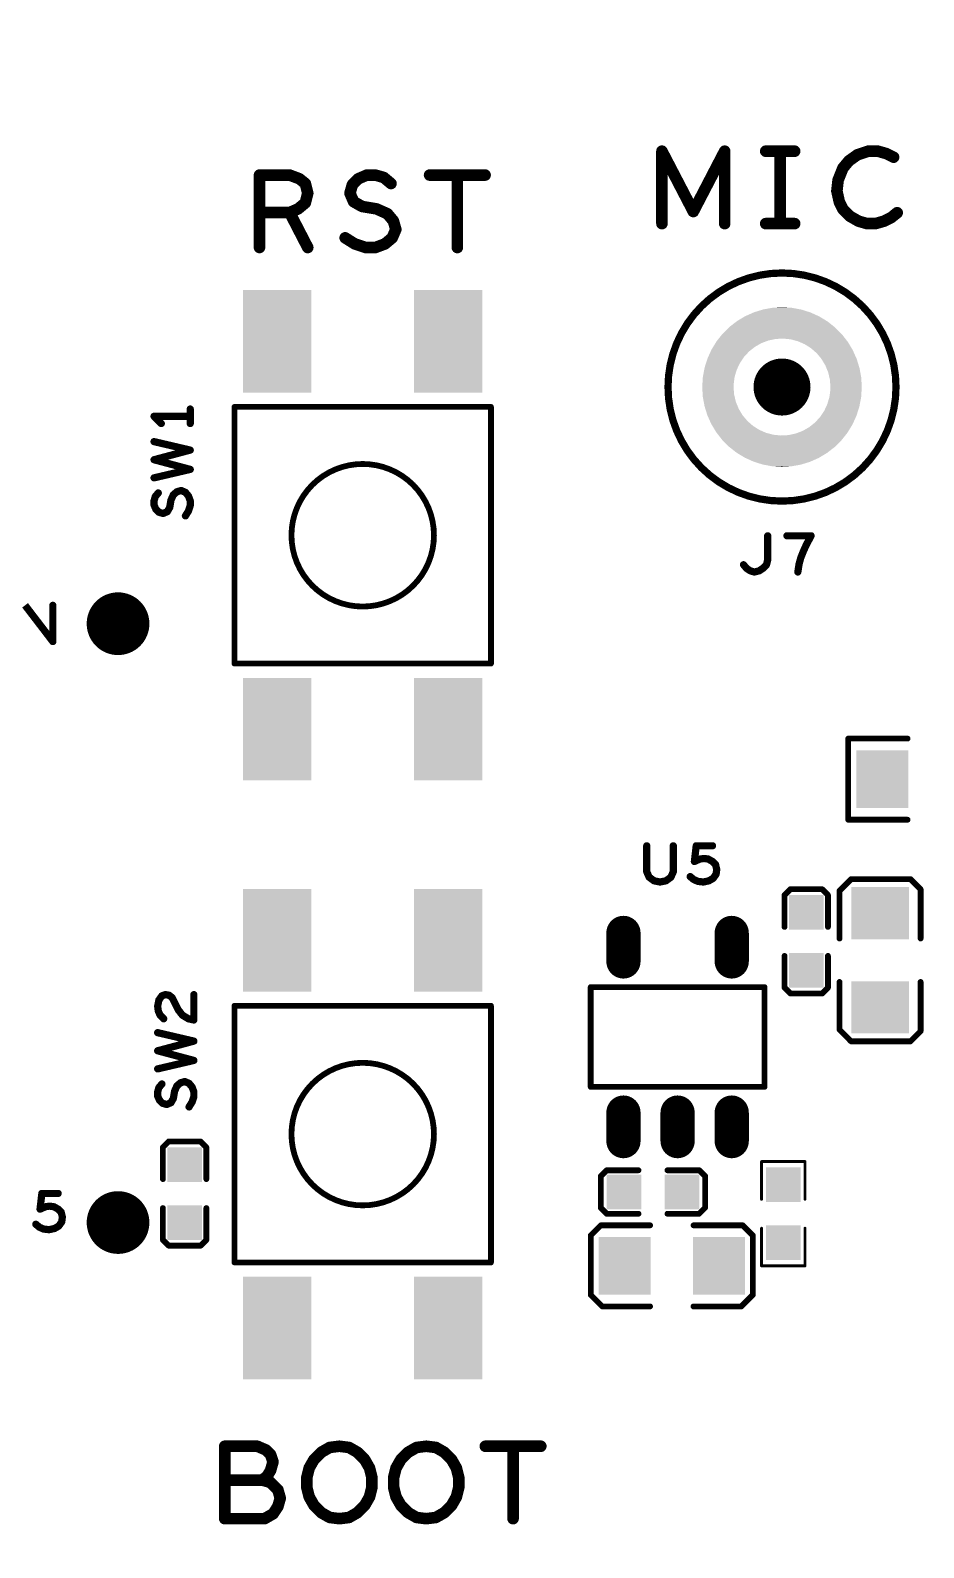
# Model space of a CAD drawing. Extents: x -13 to 102, y 0 to 99.
# Drawn here: x 41.43 to 57.1, y 46.14 to 72.74 of the extents above; entities that cross this region are included whole.
import ezdxf

# ---------------------------------------------------------------- set-up
doc = ezdxf.new("R2010")
doc.units = 0
doc.layers.get('0').update_dxf_attribs({"linetype": 'CONTINUOUS'})
doc.layers.get('DEFPOINTS').update_dxf_attribs({"linetype": 'CONTINUOUS'})
doc.layers.add('SILK_TOP_ART', color=251, linetype='CONTINUOUS')
doc.layers.add('SOLDER_TOP_ART', color=18, linetype='CONTINUOUS')
doc.layers.get('0').off()
doc.dimstyles.get("Standard").update_dxf_attribs({"dimtxt": 3, "dimasz": 3, "dimexe": 0.18, "dimexo": 0, "dimgap": 1.5, "dimtad": 0, "dimtih": 1, "dimtoh": 1, "dimzin": 0, "dimcen": 0.09, "dimazin": 3, "dimtfac": 1, "dimtofl": 0, "dimtmove": 0, "dimatfit": 3})

# ---------------------------------------------------------------- blocks, each defined once
blk = doc.blocks.new('ROUND_304')
at = {"const_width": 0.1016}
blk.add_lwpolyline([(-0.0508, 0, 1), (0.0508, 0, 1)], format="xyb", close=True, dxfattribs=at)
blk = doc.blocks.new('ROUND_214')
at = {"const_width": 0.0508}
blk.add_lwpolyline([(-0.0254, 0, 1), (0.0254, 0, 1)], format="xyb", close=True, dxfattribs=at)
blk = doc.blocks.new('ROUND_159')
at = {"const_width": 0.0635}
blk.add_lwpolyline([(-0.03175, 0, 1), (0.03175, 0, 1)], format="xyb", close=True, dxfattribs=at)
blk = doc.blocks.new('ROUND_320')
at = {"const_width": 0.0254}
blk.add_lwpolyline([(-0.0127, 0, 1), (0.0127, 0, 1)], format="xyb", close=True, dxfattribs=at)
blk = doc.blocks.new('SQUARE_333')
blk.add_solid([(0.304, 0.304), (0.304, -0.304), (-0.304, 0.304), (-0.304, -0.304)])
blk = doc.blocks.new('RECTANGLE_332')
blk.add_solid([(0.4564, 0.5072), (0.4564, -0.5072), (-0.4564, 0.5072), (-0.4564, -0.5072)])
blk = doc.blocks.new('RECTANGLE_331')
blk.add_solid([(0.5072, 0.4564), (0.5072, -0.4564), (-0.5072, 0.4564), (-0.5072, -0.4564)])
blk = doc.blocks.new('ROUND_338')
at = {"const_width": 0.55}
blk.add_lwpolyline([(-0.275, 0, 1), (0.275, 0, 1)], format="xyb", close=True, dxfattribs=at)
blk = doc.blocks.new('RECTANGLE_369')
blk.add_solid([(0.6, 0.9), (0.6, -0.9), (-0.6, 0.9), (-0.6, -0.9)])
blk = doc.blocks.new('OBLONG_349')
at = {"const_width": 0.6}
blk.add_lwpolyline([(0, 0.25), (0, -0.25)], dxfattribs=at)
at = {"const_width": 0.3}
for points in [[(-0.15, 0.25, 1), (0.15, 0.25, 1)], [(-0.15, -0.25, 1), (0.15, -0.25, 1)]]:
    blk.add_lwpolyline(points, format="xyb", close=True, dxfattribs=at)
blk = doc.blocks.new('ROUND_242')
at = {"const_width": 0.5}
blk.add_lwpolyline([(-0.25, 0, 1), (0.25, 0, 1)], format="xyb", close=True, dxfattribs=at)
blk = doc.blocks.new('*U174')
at = {"layer": 'SOLDER_TOP_ART', "color": 0, "linetype": 'CONTINUOUS'}
blk.add_text('88.00', height=3, dxfattribs=at).set_placement((39.771, 0.605))
blk = doc.blocks.new('*D168')
at = {"layer": 'DEFPOINTS', "color": 0, "linetype": 'CONTINUOUS'}
for p in [(1, 82.538), (89, 61.962), (89, 2.079)]:
    blk.add_point(p, dxfattribs=at)
at = {"layer": 'SOLDER_TOP_ART', "color": 0, "linetype": 'CONTINUOUS'}
for p, q in [((1, 82.538), (1, 1.899)), ((89, 61.962), (89, 1.899)), ((4, 2.079), (38.441, 2.079)), ((86, 2.079), (51.559, 2.079))]:
    blk.add_line(p, q, dxfattribs=at)
for points in [[(4, 2.579), (4, 1.579), (1, 2.079)], [(86, 2.579), (86, 1.579), (89, 2.079)]]:
    blk.add_solid(points, dxfattribs=at)
at = {"layer": 'SOLDER_TOP_ART', "linetype": 'CONTINUOUS'}
blk.add_blockref('*U174', (0, 0), dxfattribs=at)

msp = doc.modelspace()

# ---------------------------------------------------------------- linework, layer by layer
at = {"layer": 'SILK_TOP_ART'}
for points, const_width in [([(52.5102, 69.3547), (52.5102, 70.6247)], 0.2032), ([(52.5102, 70.6247), (53.0606, 69.5664)], 0.2032), ([(53.0606, 69.5664), (53.611, 70.6247)], 0.2032), ([(53.611, 70.6247), (53.611, 69.3547)], 0.2032), ([(54.3306, 70.6247), (54.8386, 70.6247)], 0.2032), ([(54.5846, 70.6247), (54.5846, 69.3547)], 0.2032), ([(55.7911, 70.4554), (55.6853, 70.3284)], 0.2032), ([(55.9392, 70.5612), (55.7911, 70.4554)], 0.2032), ([(56.1298, 70.6247), (55.9392, 70.5612)], 0.2032), ([(56.2991, 70.6247), (56.1298, 70.6247)], 0.2032), ([(56.4473, 70.5824), (56.2991, 70.6247)], 0.2032), ([(56.5743, 70.5189), (56.4473, 70.5824)], 0.2032), ([(45.4491, 68.9356), (45.4491, 70.2056)], 0.2032), ([(45.4491, 70.2056), (45.9782, 70.2056)], 0.2032), ([(45.9782, 70.2056), (46.1476, 70.1421)], 0.2032), ([(46.1476, 70.1421), (46.2534, 70.0574)], 0.2032), ([(47.0789, 70.0363), (47.1847, 70.1421)], 0.2032), ([(47.1847, 70.1421), (47.3329, 70.2056)], 0.2032), ([(47.3329, 70.2056), (47.4811, 70.2056)], 0.2032), ([(47.4811, 70.2056), (47.6292, 70.1633)], 0.2032), ([(47.6292, 70.1633), (47.7563, 70.0574)], 0.2032), ([(48.4336, 70.2056), (49.4072, 70.2056)], 0.2032), ([(48.9204, 70.2056), (48.9204, 68.9356)], 0.2032), ([(55.6853, 70.3284), (55.6006, 70.1167)], 0.2032), ([(46.2534, 70.0574), (46.2957, 69.8881)], 0.2032), ([(46.2957, 69.8881), (46.2534, 69.7188)], 0.2032), ([(47.0365, 69.8881), (47.0789, 70.0363)], 0.2032), ([(47.1001, 69.7399), (47.0365, 69.8881)], 0.2032), ([(55.6006, 70.1167), (55.5794, 69.9262)], 0.2032), ([(55.5794, 69.9262), (55.6218, 69.7357)], 0.2032), ([(46.1264, 69.6129), (45.9782, 69.5494)], 0.2032), ([(46.2534, 69.7188), (46.1264, 69.6129)], 0.2032), ([(47.2482, 69.6553), (47.1001, 69.7399)], 0.2032), ([(47.5022, 69.6129), (47.2482, 69.6553)], 0.2032), ([(47.6927, 69.5283), (47.5022, 69.6129)], 0.2032), ([(55.6218, 69.7357), (55.6853, 69.6087)], 0.2032), ([(55.6853, 69.6087), (55.8123, 69.4817)], 0.2032), ([(45.9782, 69.5494), (45.4491, 69.5494)], 0.2032), ([(45.9782, 69.5494), (46.2957, 68.9356)], 0.2032), ([(47.7986, 69.4012), (47.6927, 69.5283)], 0.2032), ([(47.8409, 69.2531), (47.7986, 69.4012)], 0.2032), ([(54.3306, 69.3547), (54.8386, 69.3547)], 0.2032), ([(55.8123, 69.4817), (55.9604, 69.397)], 0.2032), ([(55.9604, 69.397), (56.1086, 69.3547)], 0.2032), ([(56.1086, 69.3547), (56.2568, 69.3547)], 0.2032), ([(56.2568, 69.3547), (56.4049, 69.397)], 0.2032), ([(56.4049, 69.397), (56.5319, 69.4605)], 0.2032), ([(56.5319, 69.4605), (56.6378, 69.5452)], 0.2032), ([(46.9519, 69.1049), (47.1212, 68.9991)], 0.2032), ([(47.6504, 68.9991), (47.7774, 69.1049)], 0.2032), ([(47.7774, 69.1049), (47.8409, 69.2531)], 0.2032), ([(47.1212, 68.9991), (47.3117, 68.9356)], 0.2032), ([(47.3117, 68.9356), (47.4811, 68.9356)], 0.2032), ([(47.4811, 68.9356), (47.6504, 68.9991)], 0.2032), ([(44.2341, 65.9765), (43.5991, 65.9765)], 0.127), ([(43.5991, 65.9765), (43.7261, 65.8495)], 0.127), ([(44.2341, 65.8495), (44.2341, 66.1035)], 0.127), ([(45.01, 66.1404), (45.01, 61.6404)], 0.1016), ([(49.51, 66.1404), (45.01, 66.1404)], 0.1016), ([(49.51, 61.6404), (49.51, 66.1404)], 0.1016), ([(44.2341, 65.3838), (43.5991, 65.532)], 0.127), ([(43.5991, 65.2145), (44.2341, 65.3838)], 0.127), ([(44.2341, 65.0452), (43.5991, 65.2145)], 0.127), ([(43.5991, 64.897), (44.2341, 65.0452)], 0.127), ([(43.6203, 64.5689), (43.6732, 64.6324)], 0.127), ([(43.9378, 64.6007), (43.8954, 64.5054)], 0.127), ([(44.0013, 64.6536), (43.9378, 64.6007)], 0.127), ([(44.0753, 64.6748), (44.0013, 64.6536)], 0.127), ([(44.1495, 64.643), (44.0753, 64.6748)], 0.127), ([(44.2024, 64.5795), (44.1495, 64.643)], 0.127), ([(43.5991, 64.4948), (43.6203, 64.5689)], 0.127), ([(43.5991, 64.4207), (43.5991, 64.4948)], 0.127), ([(43.6309, 64.3467), (43.5991, 64.4207)], 0.127), ([(43.6838, 64.2938), (43.6309, 64.3467)], 0.127), ([(43.8743, 64.3784), (43.8319, 64.3043)], 0.127), ([(43.8954, 64.5054), (43.8743, 64.3784)], 0.127), ([(44.2341, 64.4948), (44.2024, 64.5795)], 0.127), ([(44.2024, 64.3149), (44.2341, 64.4102)], 0.127), ([(44.2341, 64.4102), (44.2341, 64.4948)], 0.127), ([(43.7579, 64.2726), (43.6838, 64.2938)], 0.127), ([(43.8319, 64.3043), (43.7579, 64.2726)], 0.127), ([(44.1495, 64.2302), (44.2024, 64.3149)], 0.127), ([(54.3653, 63.4577), (54.3653, 63.881)], 0.127), ([(55.1273, 63.881), (54.7039, 63.881)], 0.127), ([(55.0426, 63.7222), (55.1273, 63.881)], 0.127), ([(54.9474, 63.5), (54.9897, 63.6058)], 0.127), ([(54.9897, 63.6058), (55.0426, 63.7222)], 0.127), ([(53.9419, 63.373), (53.9949, 63.3095)], 0.127), ([(53.9949, 63.3095), (54.0583, 63.2672)], 0.127), ([(54.0583, 63.2672), (54.1324, 63.246)], 0.127), ([(54.1324, 63.246), (54.2171, 63.2672)], 0.127), ([(54.2171, 63.2672), (54.2806, 63.3095)], 0.127), ([(54.2806, 63.3095), (54.3441, 63.373)], 0.127), ([(54.3441, 63.373), (54.3653, 63.4577)], 0.127), ([(54.8944, 63.246), (54.9156, 63.3836)], 0.127), ([(54.9156, 63.3836), (54.9474, 63.5)], 0.127), ([(41.3364, 62.6618), (41.8232, 62.0268)], 0.127), ([(41.8232, 62.0268), (41.8232, 62.6618)], 0.127), ([(45.01, 61.6404), (49.51, 61.6404)], 0.1016), ([(55.7784, 58.9026), (55.7784, 60.325)], 0.1016), ([(55.7784, 60.325), (56.8198, 60.325)], 0.1016), ([(56.8198, 58.9026), (55.7784, 58.9026)], 0.1016), ([(52.2436, 58.4454), (52.2436, 57.9903)], 0.127), ([(52.7092, 57.9903), (52.7092, 58.4454)], 0.127), ([(53.0797, 58.1702), (53.1114, 58.4454)], 0.127), ([(53.1749, 58.2126), (53.0797, 58.1702)], 0.127), ([(53.1114, 58.4454), (53.3971, 58.4454)], 0.127), ([(53.249, 58.2231), (53.1749, 58.2126)], 0.127), ([(53.3231, 58.2126), (53.249, 58.2231)], 0.127), ([(53.3971, 58.1702), (53.3231, 58.2126)], 0.127), ([(52.2436, 57.9903), (52.2859, 57.895)], 0.127), ([(52.6669, 57.895), (52.7092, 57.9903)], 0.127), ([(53.4501, 58.1173), (53.3971, 58.1702)], 0.127), ([(53.4077, 57.8739), (53.4607, 57.948)], 0.127), ([(53.4712, 58.0326), (53.4501, 58.1173)], 0.127), ([(53.4607, 57.948), (53.4712, 58.0326)], 0.127), ([(52.2859, 57.895), (52.3706, 57.8316)], 0.127), ([(52.3706, 57.8316), (52.4764, 57.8104)], 0.127), ([(52.4764, 57.8104), (52.5822, 57.8316)], 0.127), ([(52.5822, 57.8316), (52.6669, 57.895)], 0.127), ([(53.0056, 57.9056), (53.0691, 57.8527)], 0.127), ([(53.0691, 57.8527), (53.1431, 57.821)], 0.127), ([(53.1431, 57.821), (53.2384, 57.8104)], 0.127), ([(53.2384, 57.8104), (53.3337, 57.8316)], 0.127), ([(53.3337, 57.8316), (53.4077, 57.8739)], 0.127), ([(54.7624, 57.6834), (54.6608, 57.5818)], 0.1016), ([(55.3212, 57.6834), (54.7624, 57.6834)], 0.1016), ([(55.4228, 57.5818), (55.3212, 57.6834)], 0.1016), ([(55.8292, 57.8612), (55.626, 57.658)], 0.1016), ([(56.8706, 57.8612), (55.8292, 57.8612)], 0.1016), ([(57.0484, 57.6834), (56.8706, 57.8612)], 0.1016), ([(57.0484, 56.8198), (57.0484, 57.6834)], 0.1016), ([(54.6608, 57.5818), (54.6608, 57.023)], 0.1016), ([(55.4228, 57.023), (55.4228, 57.5818)], 0.1016), ([(55.626, 57.658), (55.626, 56.8198)], 0.1016), ([(54.6608, 55.9595), (54.6608, 56.515)], 0.1016), ([(55.4228, 56.515), (55.4228, 55.9562)], 0.1016), ([(43.6838, 55.7403), (43.7367, 55.8144)], 0.127), ([(43.7367, 55.8144), (43.8002, 55.8356)], 0.127), ([(43.8002, 55.8356), (43.8637, 55.825)], 0.127), ([(43.8637, 55.825), (43.9166, 55.7826)], 0.127), ([(44.2976, 55.391), (44.2976, 55.8356)], 0.127), ([(51.2596, 55.9676), (51.2596, 54.2176)], 0.1016), ([(54.3096, 55.9676), (51.2596, 55.9676)], 0.1016), ([(54.3096, 54.2176), (54.3096, 55.9676)], 0.1016), ([(54.7657, 55.8546), (54.6608, 55.9595)], 0.1016), ([(55.3215, 55.8546), (54.7657, 55.8546)], 0.1016), ([(55.4228, 55.9562), (55.3215, 55.8546)], 0.1016), ([(55.626, 55.2196), (55.626, 56.0578)], 0.1016), ([(57.0484, 56.0578), (57.0484, 55.1942)], 0.1016), ([(43.6626, 55.6345), (43.6838, 55.7403)], 0.127), ([(43.6732, 55.5498), (43.6626, 55.6345)], 0.127), ([(43.7049, 55.4757), (43.6732, 55.5498)], 0.127), ([(43.9166, 55.7826), (44.0224, 55.571)], 0.127), ([(44.0224, 55.571), (44.0965, 55.4757)], 0.127), ([(45.01, 55.6404), (45.01, 51.1404)], 0.1016), ([(49.51, 55.6404), (45.01, 55.6404)], 0.1016), ([(49.51, 51.1404), (49.51, 55.6404)], 0.1016), ([(43.7684, 55.4122), (43.7049, 55.4757)], 0.127), ([(44.0965, 55.4757), (44.2024, 55.4122)], 0.127), ([(44.2024, 55.4122), (44.2976, 55.391)], 0.127), ([(44.2976, 55.0206), (43.6626, 55.1688)], 0.127), ([(43.6626, 54.8513), (44.2976, 55.0206)], 0.127), ([(55.8292, 55.0164), (55.626, 55.2196)], 0.1016), ([(57.0484, 55.1942), (56.8706, 55.0164)], 0.1016), ([(44.2976, 54.682), (43.6626, 54.8513)], 0.127), ([(56.8706, 55.0164), (55.8292, 55.0164)], 0.1016), ([(43.6626, 54.5338), (44.2976, 54.682)], 0.127), ([(43.6838, 54.2057), (43.7367, 54.2692)], 0.127), ([(44.0013, 54.2375), (43.9589, 54.1422)], 0.127), ([(44.0648, 54.2904), (44.0013, 54.2375)], 0.127), ([(44.1388, 54.3116), (44.0648, 54.2904)], 0.127), ([(44.213, 54.2798), (44.1388, 54.3116)], 0.127), ([(44.2659, 54.2163), (44.213, 54.2798)], 0.127), ([(44.2976, 54.1316), (44.2659, 54.2163)], 0.127), ([(43.6626, 54.1316), (43.6838, 54.2057)], 0.127), ([(43.6626, 54.0575), (43.6626, 54.1316)], 0.127), ([(43.6944, 53.9835), (43.6626, 54.0575)], 0.127), ([(43.7473, 53.9306), (43.6944, 53.9835)], 0.127), ([(43.9378, 54.0152), (43.8954, 53.9411)], 0.127), ([(43.9589, 54.1422), (43.9378, 54.0152)], 0.127), ([(44.213, 53.867), (44.2659, 53.9517)], 0.127), ([(44.2659, 53.9517), (44.2976, 54.047)], 0.127), ([(44.2976, 54.047), (44.2976, 54.1316)], 0.127), ([(51.2596, 54.2176), (54.3096, 54.2176)], 0.1016), ([(43.8214, 53.9094), (43.7473, 53.9306)], 0.127), ([(43.8954, 53.9411), (43.8214, 53.9094)], 0.127), ([(43.7548, 53.1604), (43.8561, 53.262)], 0.1016), ([(43.7548, 52.6016), (43.7548, 53.1604)], 0.1016), ([(43.8561, 53.262), (44.4119, 53.262)], 0.1016), ([(44.4119, 53.262), (44.5168, 53.1571)], 0.1016), ([(44.5168, 53.1571), (44.5168, 52.6016)], 0.1016), ([(51.54, 52.7558), (51.4384, 52.6542)], 0.1016), ([(51.4384, 52.6542), (51.4384, 52.0954)], 0.1016), ([(52.0988, 52.7558), (51.54, 52.7558)], 0.1016), ([(52.6068, 52.7558), (53.1656, 52.7558)], 0.1016), ([(53.1656, 52.7558), (53.2672, 52.6545)], 0.1016), ([(53.2672, 52.6545), (53.2672, 52.0987)], 0.1016), ([(54.2578, 52.9082), (54.2578, 52.2478)], 0.0508), ([(55.0198, 52.9082), (54.2578, 52.9082)], 0.0508), ([(55.0198, 52.2478), (55.0198, 52.9082)], 0.0508), ([(41.5989, 52.0742), (41.6306, 52.3494)], 0.127), ([(41.6306, 52.3494), (41.9163, 52.3494)], 0.127), ([(41.6941, 52.1166), (41.5989, 52.0742)], 0.127), ([(41.7682, 52.1271), (41.6941, 52.1166)], 0.127), ([(41.8423, 52.1166), (41.7682, 52.1271)], 0.127), ([(41.9163, 52.0742), (41.8423, 52.1166)], 0.127), ([(51.4384, 52.0954), (51.54, 51.9938)], 0.1016), ([(53.2672, 52.0987), (53.1623, 51.9938)], 0.1016), ([(41.9693, 52.0213), (41.9163, 52.0742)], 0.127), ([(41.9269, 51.7779), (41.9799, 51.852)], 0.127), ([(41.9904, 51.9366), (41.9693, 52.0213)], 0.127), ([(41.9799, 51.852), (41.9904, 51.9366)], 0.127), ([(43.7548, 52.0936), (43.7548, 51.5348)], 0.1016), ([(44.5168, 51.5348), (44.5168, 52.0936)], 0.1016), ([(51.54, 51.9938), (52.0988, 51.9938)], 0.1016), ([(53.1623, 51.9938), (52.6068, 51.9938)], 0.1016), ([(41.5248, 51.8096), (41.5883, 51.7567)], 0.127), ([(41.5883, 51.7567), (41.6623, 51.725)], 0.127), ([(41.6623, 51.725), (41.7576, 51.7144)], 0.127), ([(41.7576, 51.7144), (41.8529, 51.7356)], 0.127), ([(41.8529, 51.7356), (41.9269, 51.7779)], 0.127), ([(51.4384, 51.7906), (51.2606, 51.6128)], 0.1016), ([(51.2606, 51.6128), (51.2606, 50.5714)], 0.1016), ([(52.302, 51.7906), (51.4384, 51.7906)], 0.1016), ([(53.064, 51.7906), (53.9276, 51.7906)], 0.1016), ([(53.9276, 51.7906), (54.1054, 51.6128)], 0.1016), ([(54.1054, 51.6128), (54.1054, 50.5714)], 0.1016), ([(54.2578, 51.0794), (54.2578, 51.7398)], 0.0508), ([(55.0198, 51.7398), (55.0198, 51.0794)], 0.0508), ([(43.7548, 51.5348), (43.8564, 51.4332)], 0.1016), ([(43.8564, 51.4332), (44.4152, 51.4332)], 0.1016), ([(44.4152, 51.4332), (44.5168, 51.5348)], 0.1016), ([(45.01, 51.1404), (49.51, 51.1404)], 0.1016), ([(55.0198, 51.0794), (54.2578, 51.0794)], 0.0508), ([(51.2606, 50.5714), (51.4638, 50.3682)], 0.1016), ([(54.1054, 50.5714), (53.9022, 50.3682)], 0.1016), ([(51.4638, 50.3682), (52.302, 50.3682)], 0.1016), ([(53.9022, 50.3682), (53.064, 50.3682)], 0.1016), ([(45.411, 47.9171), (44.8395, 47.9171)], 0.2032), ([(44.8395, 47.9171), (44.8395, 46.6471)], 0.2032), ([(45.5591, 47.8536), (45.411, 47.9171)], 0.2032), ([(45.6438, 47.7689), (45.5591, 47.8536)], 0.2032), ([(46.4058, 47.6843), (46.5328, 47.8113)], 0.2032), ([(46.5328, 47.8113), (46.6809, 47.8959)], 0.2032), ([(46.6809, 47.8959), (46.8503, 47.9171)], 0.2032), ([(46.8503, 47.9171), (47.0196, 47.8959)], 0.2032), ([(47.0196, 47.8959), (47.1678, 47.8113)], 0.2032), ([(47.1678, 47.8113), (47.2948, 47.6843)], 0.2032), ([(47.9298, 47.6843), (48.0568, 47.8113)], 0.2032), ([(48.0568, 47.8113), (48.2049, 47.8959)], 0.2032), ([(48.2049, 47.8959), (48.3743, 47.9171)], 0.2032), ([(48.3743, 47.9171), (48.5436, 47.8959)], 0.2032), ([(48.5436, 47.8959), (48.6918, 47.8113)], 0.2032), ([(48.6918, 47.8113), (48.8188, 47.6843)], 0.2032), ([(49.4115, 47.9171), (50.3851, 47.9171)], 0.2032), ([(49.8983, 47.9171), (49.8983, 46.6471)], 0.2032), ([(45.6862, 47.642), (45.6438, 47.7689)], 0.2032), ([(45.6438, 47.4937), (45.6862, 47.642)], 0.2032), ([(46.2788, 47.3668), (46.3211, 47.5361)], 0.2032), ([(46.3211, 47.5361), (46.4058, 47.6843)], 0.2032), ([(47.2948, 47.6843), (47.3795, 47.5361)], 0.2032), ([(47.3795, 47.5361), (47.4218, 47.3668)], 0.2032), ([(47.8028, 47.3668), (47.8451, 47.5361)], 0.2032), ([(47.8451, 47.5361), (47.9298, 47.6843)], 0.2032), ([(48.8188, 47.6843), (48.9035, 47.5361)], 0.2032), ([(48.9035, 47.5361), (48.9458, 47.3668)], 0.2032), ([(45.4956, 47.3244), (44.8395, 47.3244)], 0.2032), ([(45.4956, 47.3244), (45.5803, 47.3879)], 0.2032), ([(45.6438, 47.2821), (45.4956, 47.3244)], 0.2032), ([(45.5803, 47.3879), (45.6438, 47.4937)], 0.2032), ([(45.7708, 47.1551), (45.6438, 47.2821)], 0.2032), ([(46.2788, 47.1974), (46.2788, 47.3668)], 0.2032), ([(47.4218, 47.3668), (47.4218, 47.1974)], 0.2032), ([(47.8028, 47.1974), (47.8028, 47.3668)], 0.2032), ([(48.9458, 47.3668), (48.9458, 47.1974)], 0.2032), ([(45.8131, 47.0069), (45.7708, 47.1551)], 0.2032), ([(45.7708, 46.8588), (45.8131, 47.0069)], 0.2032), ([(46.3211, 47.0281), (46.2788, 47.1974)], 0.2032), ([(46.4058, 46.8799), (46.3211, 47.0281)], 0.2032), ([(47.3795, 47.0281), (47.2948, 46.8799)], 0.2032), ([(47.4218, 47.1974), (47.3795, 47.0281)], 0.2032), ([(47.8451, 47.0281), (47.8028, 47.1974)], 0.2032), ([(47.9298, 46.8799), (47.8451, 47.0281)], 0.2032), ([(48.9035, 47.0281), (48.8188, 46.8799)], 0.2032), ([(48.9458, 47.1974), (48.9035, 47.0281)], 0.2032), ([(45.538, 46.6471), (45.6862, 46.7317)], 0.2032), ([(45.6862, 46.7317), (45.7708, 46.8588)], 0.2032), ([(46.5328, 46.7529), (46.4058, 46.8799)], 0.2032), ([(46.6809, 46.6683), (46.5328, 46.7529)], 0.2032), ([(47.1678, 46.7529), (47.0196, 46.6683)], 0.2032), ([(47.2948, 46.8799), (47.1678, 46.7529)], 0.2032), ([(48.0568, 46.7529), (47.9298, 46.8799)], 0.2032), ([(48.2049, 46.6683), (48.0568, 46.7529)], 0.2032), ([(48.6918, 46.7529), (48.5436, 46.6683)], 0.2032), ([(48.8188, 46.8799), (48.6918, 46.7529)], 0.2032), ([(44.8395, 46.6471), (45.538, 46.6471)], 0.2032), ([(46.8503, 46.6471), (46.6809, 46.6683)], 0.2032), ([(47.0196, 46.6683), (46.8503, 46.6471)], 0.2032), ([(48.3743, 46.6471), (48.2049, 46.6683)], 0.2032), ([(48.5436, 46.6683), (48.3743, 46.6471)], 0.2032)]:
    msp.add_lwpolyline(points, dxfattribs=dict(at, const_width=const_width))
for points, const_width in [([(52.6166, 66.4892, 1), (56.6166, 66.4892, 1)], 0.127), ([(46.01, 63.8904, 1), (48.51, 63.8904, 1)], 0.1016), ([(46.01, 53.3904, 1), (48.51, 53.3904, 1)], 0.1016)]:
    msp.add_lwpolyline(points, format="xyb", close=True, dxfattribs=dict(at, const_width=const_width))
at = {"layer": 'SOLDER_TOP_ART'}
for points in [[(54.127214, 67.800876), (54.278858, 67.847264), (55.103708, 67.800876), (54.956674, 67.847264)], [(54.278858, 67.847264), (54.28843, 67.850192), (54.956674, 67.847264), (54.94104, 67.850192)], [(54.28843, 67.850192), (54.446132, 67.878296), (54.94104, 67.850192), (54.790964, 67.878296)], [(54.446132, 67.878296), (54.454404, 67.87977), (54.790964, 67.878296), (54.768194, 67.87977)], [(54.454404, 67.87977), (54.622732, 67.889186), (54.768194, 67.87977), (54.622732, 67.889186)], [(53.694952, 67.543032), (53.819324, 67.639226), (55.537138, 67.543032), (55.41499, 67.639226)], [(53.819324, 67.639226), (53.828308, 67.646174), (55.41499, 67.639226), (55.403572, 67.646174)], [(53.828308, 67.646174), (53.963566, 67.726856), (55.403572, 67.646174), (55.270964, 67.726856)], [(53.963566, 67.726856), (53.973096, 67.73254), (55.270964, 67.726856), (55.258444, 67.73254)], [(53.973096, 67.73254), (54.117434, 67.79654), (55.258444, 67.73254), (55.11745, 67.79654)], [(54.117434, 67.79654), (54.127214, 67.800876), (55.11745, 67.79654), (55.103708, 67.800876)], [(53.479836, 67.3049), (53.501358, 67.331982), (54.377574, 67.3049), (54.506076, 67.331982)], [(53.501358, 67.331982), (53.506892, 67.338948), (54.506076, 67.331982), (54.637216, 67.338948)], [(53.506892, 67.338948), (53.567684, 67.415448), (55.726092, 67.338948), (55.666386, 67.415448)], [(53.567684, 67.415448), (53.574962, 67.424606), (55.666386, 67.415448), (55.65727, 67.424606)], [(53.574962, 67.424606), (53.686732, 67.53492), (55.65727, 67.424606), (55.547438, 67.53492)], [(53.686732, 67.53492), (53.694952, 67.543032), (55.547438, 67.53492), (55.537138, 67.543032)], [(54.767864, 67.325632), (54.637216, 67.338948), (55.736486, 67.325632), (55.726092, 67.338948)], [(54.894902, 67.292348), (54.767864, 67.325632), (55.762462, 67.292348), (55.736486, 67.325632)], [(53.320348, 67.015124), (53.3647, 67.111708), (53.94884, 67.015124), (54.037822, 67.111708)], [(53.3647, 67.111708), (53.381814, 67.148976), (54.037822, 67.111708), (54.0847, 67.148976)], [(53.381814, 67.148976), (53.40913, 67.193432), (54.0847, 67.148976), (54.14062, 67.193432)], [(53.40913, 67.193432), (53.449018, 67.258346), (54.14062, 67.193432), (54.254778, 67.258346)], [(53.449018, 67.258346), (53.470076, 67.292616), (54.254778, 67.258346), (54.345172, 67.292616)], [(53.470076, 67.292616), (53.479836, 67.3049), (54.345172, 67.292616), (54.377574, 67.3049)], [(54.9174, 67.282546), (54.894902, 67.292348), (55.770112, 67.282546), (55.762462, 67.292348)], [(55.015296, 67.239892), (54.9174, 67.282546), (55.79581, 67.239892), (55.770112, 67.282546)], [(55.126172, 67.169518), (55.015296, 67.239892), (55.838208, 67.169518), (55.79581, 67.239892)], [(55.161938, 67.138138), (55.126172, 67.169518), (55.857112, 67.138138), (55.838208, 67.169518)], [(55.224886, 67.082906), (55.161938, 67.138138), (55.881892, 67.082906), (55.857112, 67.138138)], [(55.307242, 66.98432), (55.224886, 67.082906), (55.926122, 66.98432), (55.881892, 67.082906)], [(53.228274, 66.669644), (53.250764, 66.7869), (53.786656, 66.669644), (53.820438, 66.7869)], [(53.250764, 66.7869), (53.260032, 66.835214), (53.820438, 66.7869), (53.842896, 66.835214)], [(53.260032, 66.835214), (53.2827, 66.905986), (53.842896, 66.835214), (53.875796, 66.905986)], [(53.2827, 66.905986), (53.31146, 66.995768), (53.875796, 66.905986), (53.935884, 66.995768)], [(53.31146, 66.995768), (53.320348, 67.015124), (53.935884, 66.995768), (53.94884, 67.015124)], [(55.309078, 66.98212), (55.307242, 66.98432), (55.926806, 66.98212), (55.926122, 66.98432)], [(55.376742, 66.86957), (55.309078, 66.98212), (55.961774, 66.86957), (55.926806, 66.98212)], [(55.395572, 66.823324), (55.376742, 66.86957), (55.976142, 66.823324), (55.961774, 66.86957)], [(55.426262, 66.747938), (55.395572, 66.823324), (55.989918, 66.747938), (55.976142, 66.823324)], [(53.2166, 66.4892), (53.219266, 66.530422), (53.7666, 66.4892), (53.7676, 66.530422)], [(53.219266, 66.530422), (53.227694, 66.660708), (53.7676, 66.530422), (53.784082, 66.660708)], [(53.227694, 66.660708), (53.228274, 66.669644), (53.784082, 66.660708), (53.786656, 66.669644)], [(55.447632, 66.65748), (55.426262, 66.747938), (56.006448, 66.65748), (55.989918, 66.747938)], [(55.456454, 66.620132), (55.447632, 66.65748), (56.008702, 66.620132), (56.006448, 66.65748)], [(55.4666, 66.4892), (55.456454, 66.620132), (56.0166, 66.4892), (56.008702, 66.620132)], [(53.2166, 66.489198), (53.2166, 66.4892), (53.766602, 66.489198), (53.7666, 66.4892)], [(53.224498, 66.358266), (53.2166, 66.489198), (53.776744, 66.358266), (53.766602, 66.489198)], [(53.22675, 66.320914), (53.224498, 66.358266), (53.785568, 66.320914), (53.776744, 66.358266)], [(53.24328, 66.23046), (53.22675, 66.320914), (53.806936, 66.23046), (53.785568, 66.320914)], [(55.41276, 66.191498), (55.446538, 66.308744), (55.98243, 66.191498), (56.00492, 66.308744)], [(55.446538, 66.308744), (55.449116, 66.31769), (56.00492, 66.308744), (56.005498, 66.31769)], [(55.449116, 66.31769), (55.465598, 66.447976), (56.005498, 66.31769), (56.01393, 66.447976)], [(55.465598, 66.447976), (55.466598, 66.489198), (56.01393, 66.447976), (56.0166, 66.489198)], [(55.466598, 66.489198), (55.4666, 66.4892), (56.0166, 66.489198), (56.0166, 66.4892)], [(53.257056, 66.155072), (53.24328, 66.23046), (53.83763, 66.155072), (53.806936, 66.23046)], [(53.271424, 66.108828), (53.257056, 66.155072), (53.856456, 66.108828), (53.83763, 66.155072)], [(53.306392, 65.996278), (53.271424, 66.108828), (53.92412, 65.996278), (53.856456, 66.108828)], [(53.307076, 65.994074), (53.306392, 65.996278), (53.925962, 65.994074), (53.92412, 65.996278)], [(53.351306, 65.895492), (53.307076, 65.994074), (54.008312, 65.895492), (53.925962, 65.994074)], [(55.284358, 65.963274), (55.297304, 65.98262), (55.91285, 65.963274), (55.921734, 65.98262)], [(55.297304, 65.98262), (55.357402, 66.072412), (55.921734, 65.98262), (55.950494, 66.072412)], [(55.357402, 66.072412), (55.390296, 66.143174), (55.950494, 66.072412), (55.973162, 66.143174)], [(55.390296, 66.143174), (55.41276, 66.191498), (55.973162, 66.143174), (55.98243, 66.191498)], [(53.376086, 65.840256), (53.351306, 65.895492), (54.071266, 65.840256), (54.008312, 65.895492)], [(53.39499, 65.80888), (53.376086, 65.840256), (54.107026, 65.80888), (54.071266, 65.840256)], [(53.437386, 65.738506), (53.39499, 65.80888), (54.217902, 65.738506), (54.107026, 65.80888)], [(53.463084, 65.69585), (53.437386, 65.738506), (54.315804, 65.69585), (54.217902, 65.738506)], [(54.888004, 65.685774), (54.97842, 65.720052), (55.763118, 65.685774), (55.78418, 65.720052)], [(54.97842, 65.720052), (55.092578, 65.784966), (55.78418, 65.720052), (55.824068, 65.784966)], [(55.092578, 65.784966), (55.148486, 65.829414), (55.824068, 65.784966), (55.85138, 65.829414)], [(55.148486, 65.829414), (55.195376, 65.86669), (55.85138, 65.829414), (55.868496, 65.86669)], [(55.195376, 65.86669), (55.284358, 65.963274), (55.868496, 65.86669), (55.91285, 65.963274)], [(53.470734, 65.68605), (53.463084, 65.69585), (54.338296, 65.68605), (54.315804, 65.69585)], [(53.49671, 65.652766), (53.470734, 65.68605), (54.465334, 65.652766), (54.338296, 65.68605)], [(53.507104, 65.63945), (53.49671, 65.652766), (54.595982, 65.63945), (54.465334, 65.652766)], [(53.56681, 65.562948), (53.507104, 65.63945), (55.665514, 65.562948), (55.726306, 65.63945)], [(53.575934, 65.553784), (53.56681, 65.562948), (55.658232, 65.553784), (55.665514, 65.562948)], [(53.685758, 65.443476), (53.575934, 65.553784), (55.546464, 65.443476), (55.658232, 65.553784)], [(54.595982, 65.63945), (54.727122, 65.646416), (55.726306, 65.63945), (55.731842, 65.646416)], [(54.727122, 65.646416), (54.855624, 65.673498), (55.731842, 65.646416), (55.753362, 65.673498)], [(54.855624, 65.673498), (54.888004, 65.685774), (55.753362, 65.673498), (55.763118, 65.685774)], [(53.696064, 65.43536), (53.685758, 65.443476), (55.538242, 65.43536), (55.546464, 65.443476)], [(53.818206, 65.33917), (53.696064, 65.43536), (55.413874, 65.33917), (55.538242, 65.43536)], [(53.829632, 65.332218), (53.818206, 65.33917), (55.404886, 65.332218), (55.413874, 65.33917)], [(53.96223, 65.25154), (53.829632, 65.332218), (55.269632, 65.25154), (55.404886, 65.332218)], [(53.974762, 65.245852), (53.96223, 65.25154), (55.260098, 65.245852), (55.269632, 65.25154)], [(54.115744, 65.181856), (53.974762, 65.245852), (55.115762, 65.181856), (55.260098, 65.245852)], [(54.129494, 65.177518), (54.115744, 65.181856), (55.10598, 65.177518), (55.115762, 65.181856)], [(54.27652, 65.131132), (54.129494, 65.177518), (54.954336, 65.131132), (55.10598, 65.177518)], [(54.292156, 65.128204), (54.27652, 65.131132), (54.944764, 65.128204), (54.954336, 65.131132)], [(54.44223, 65.1001), (54.292156, 65.128204), (54.78707, 65.1001), (54.944764, 65.128204)], [(54.465038, 65.098624), (54.44223, 65.1001), (54.77879, 65.098624), (54.78707, 65.1001)], [(54.610466, 65.089212), (54.465038, 65.098624), (54.610466, 65.089212), (54.77879, 65.098624)]]:
    msp.add_solid(points, dxfattribs=at)

# ---------------------------------------------------------------- block references
at = {"layer": 'SILK_TOP_ART'}
for name, p in [('ROUND_304', (52.5102, 70.6247)), ('ROUND_304', (53.611, 70.6247)), ('ROUND_304', (54.3306, 70.6247)), ('ROUND_304', (54.5846, 70.6247)), ('ROUND_304', (54.8386, 70.6247)), ('ROUND_304', (55.7911, 70.4554)), ('ROUND_304', (55.9392, 70.5612)), ('ROUND_304', (56.1298, 70.6247)), ('ROUND_304', (56.2991, 70.6247)), ('ROUND_304', (56.4473, 70.5824)), ('ROUND_304', (56.5743, 70.5189)), ('ROUND_304', (45.4491, 70.2056)), ('ROUND_304', (45.9782, 70.2056)), ('ROUND_304', (46.1476, 70.1421)), ('ROUND_304', (47.1847, 70.1421)), ('ROUND_304', (47.3329, 70.2056)), ('ROUND_304', (47.4811, 70.2056)), ('ROUND_304', (47.6292, 70.1633)), ('ROUND_304', (48.4336, 70.2056)), ('ROUND_304', (48.9204, 70.2056)), ('ROUND_304', (49.4072, 70.2056)), ('ROUND_304', (55.6853, 70.3284)), ('ROUND_304', (46.2534, 70.0574)), ('ROUND_304', (46.2957, 69.8881)), ('ROUND_304', (47.0365, 69.8881)), ('ROUND_304', (47.0789, 70.0363)), ('ROUND_304', (47.7563, 70.0574)), ('ROUND_304', (55.5794, 69.9262)), ('ROUND_304', (55.6006, 70.1167)), ('ROUND_304', (46.1264, 69.6129)), ('ROUND_304', (46.2534, 69.7188)), ('ROUND_304', (47.1001, 69.7399)), ('ROUND_304', (47.2482, 69.6553)), ('ROUND_304', (47.5022, 69.6129)), ('ROUND_304', (55.6218, 69.7357)), ('ROUND_304', (55.6853, 69.6087)), ('ROUND_304', (45.4491, 69.5494)), ('ROUND_304', (45.9782, 69.5494)), ('ROUND_304', (45.9782, 69.5494)), ('ROUND_304', (47.6927, 69.5283)), ('ROUND_304', (47.7986, 69.4012)), ('ROUND_304', (52.5102, 69.3547)), ('ROUND_304', (53.0606, 69.5664)), ('ROUND_304', (53.611, 69.3547)), ('ROUND_304', (54.3306, 69.3547)), ('ROUND_304', (54.5846, 69.3547)), ('ROUND_304', (54.8386, 69.3547)), ('ROUND_304', (55.8123, 69.4817)), ('ROUND_304', (55.9604, 69.397)), ('ROUND_304', (56.1086, 69.3547)), ('ROUND_304', (56.2568, 69.3547)), ('ROUND_304', (56.4049, 69.397)), ('ROUND_304', (56.5319, 69.4605)), ('ROUND_304', (56.6378, 69.5452)), ('ROUND_304', (46.9519, 69.1049)), ('ROUND_304', (47.7774, 69.1049)), ('ROUND_304', (47.8409, 69.2531)), ('ROUND_304', (45.4491, 68.9356)), ('ROUND_304', (46.2957, 68.9356)), ('ROUND_304', (47.1212, 68.9991)), ('ROUND_304', (47.3117, 68.9356)), ('ROUND_304', (47.4811, 68.9356)), ('ROUND_304', (47.6504, 68.9991)), ('ROUND_304', (48.9204, 68.9356)), ('ROUND_159', (43.5991, 65.9765)), ('ROUND_159', (44.2341, 66.1035)), ('ROUND_159', (44.2341, 65.9765)), ('ROUND_214', (45.01, 66.1404)), ('ROUND_214', (45.01, 66.1404)), ('ROUND_214', (49.51, 66.1404)), ('ROUND_214', (49.51, 66.1404)), ('ROUND_159', (43.7261, 65.8495)), ('ROUND_159', (44.2341, 65.8495)), ('ROUND_159', (43.5991, 65.532)), ('ROUND_159', (44.2341, 65.3838)), ('ROUND_159', (43.5991, 65.2145)), ('ROUND_159', (43.5991, 64.897)), ('ROUND_159', (44.2341, 65.0452)), ('ROUND_159', (43.6732, 64.6324)), ('ROUND_159', (43.9378, 64.6007)), ('ROUND_159', (44.0013, 64.6536)), ('ROUND_159', (44.0753, 64.6748)), ('ROUND_159', (44.1495, 64.643)), ('ROUND_159', (43.5991, 64.4948)), ('ROUND_159', (43.5991, 64.4207)), ('ROUND_159', (43.6203, 64.5689)), ('ROUND_159', (43.6309, 64.3467)), ('ROUND_159', (43.8743, 64.3784)), ('ROUND_159', (43.8954, 64.5054)), ('ROUND_159', (44.2024, 64.5795)), ('ROUND_159', (44.2341, 64.4948)), ('ROUND_159', (44.2341, 64.4102)), ('ROUND_159', (43.6838, 64.2938)), ('ROUND_159', (43.7579, 64.2726)), ('ROUND_159', (43.8319, 64.3043)), ('ROUND_159', (44.1495, 64.2302)), ('ROUND_159', (44.2024, 64.3149)), ('ROUND_159', (54.3653, 63.881)), ('ROUND_159', (54.7039, 63.881)), ('ROUND_159', (55.1273, 63.881)), ('ROUND_159', (54.9897, 63.6058)), ('ROUND_159', (55.0426, 63.7222)), ('ROUND_159', (53.9419, 63.373)), ('ROUND_159', (53.9949, 63.3095)), ('ROUND_159', (54.0583, 63.2672)), ('ROUND_159', (54.2171, 63.2672)), ('ROUND_159', (54.2806, 63.3095)), ('ROUND_159', (54.3441, 63.373)), ('ROUND_159', (54.3653, 63.4577)), ('ROUND_159', (54.9156, 63.3836)), ('ROUND_159', (54.9474, 63.5)), ('ROUND_159', (54.1324, 63.246)), ('ROUND_159', (54.8944, 63.246)), ('ROUND_159', (41.8232, 62.6618)), ('ROUND_159', (41.8232, 62.0268)), ('ROUND_214', (45.01, 61.6404)), ('ROUND_214', (45.01, 61.6404)), ('ROUND_214', (49.51, 61.6404)), ('ROUND_214', (49.51, 61.6404)), ('ROUND_214', (55.7784, 60.325)), ('ROUND_214', (55.7784, 60.325)), ('ROUND_214', (56.8198, 60.325)), ('ROUND_214', (55.7784, 58.9026)), ('ROUND_214', (55.7784, 58.9026)), ('ROUND_214', (56.8198, 58.9026)), ('ROUND_159', (52.2436, 58.4454)), ('ROUND_159', (52.7092, 58.4454)), ('ROUND_159', (53.1114, 58.4454)), ('ROUND_159', (53.1749, 58.2126)), ('ROUND_159', (53.249, 58.2231)), ('ROUND_159', (53.3231, 58.2126)), ('ROUND_159', (53.3971, 58.4454)), ('ROUND_159', (52.2436, 57.9903)), ('ROUND_159', (52.7092, 57.9903)), ('ROUND_159', (53.0797, 58.1702)), ('ROUND_159', (53.3971, 58.1702)), ('ROUND_159', (53.4501, 58.1173)), ('ROUND_159', (53.4607, 57.948)), ('ROUND_159', (53.4712, 58.0326)), ('ROUND_159', (52.2859, 57.895)), ('ROUND_159', (52.3706, 57.8316)), ('ROUND_159', (52.4764, 57.8104)), ('ROUND_159', (52.5822, 57.8316)), ('ROUND_159', (52.6669, 57.895)), ('ROUND_159', (53.0056, 57.9056)), ('ROUND_159', (53.0691, 57.8527)), ('ROUND_159', (53.1431, 57.821)), ('ROUND_159', (53.2384, 57.8104)), ('ROUND_159', (53.3337, 57.8316)), ('ROUND_159', (53.4077, 57.8739)), ('ROUND_214', (54.7624, 57.6834)), ('ROUND_214', (54.7624, 57.6834)), ('ROUND_214', (55.3212, 57.6834)), ('ROUND_214', (55.3212, 57.6834)), ('ROUND_214', (55.8292, 57.8612)), ('ROUND_214', (55.8292, 57.8612)), ('ROUND_214', (56.8706, 57.8612)), ('ROUND_214', (56.8706, 57.8612)), ('ROUND_214', (57.0484, 57.6834)), ('ROUND_214', (57.0484, 57.6834)), ('ROUND_214', (54.6608, 57.5818)), ('ROUND_214', (54.6608, 57.5818)), ('ROUND_214', (55.4228, 57.5818)), ('ROUND_214', (55.4228, 57.5818)), ('ROUND_214', (55.626, 57.658)), ('ROUND_214', (55.626, 57.658)), ('ROUND_214', (54.6608, 57.023)), ('ROUND_214', (55.4228, 57.023)), ('ROUND_214', (55.626, 56.8198)), ('ROUND_214', (57.0484, 56.8198)), ('ROUND_214', (54.6608, 56.515)), ('ROUND_214', (55.4228, 56.515)), ('ROUND_159', (43.7367, 55.8144)), ('ROUND_159', (43.8002, 55.8356)), ('ROUND_159', (43.8637, 55.825)), ('ROUND_159', (44.2976, 55.8356)), ('ROUND_214', (51.2596, 55.9676)), ('ROUND_214', (51.2596, 55.9676)), ('ROUND_214', (54.3096, 55.9676)), ('ROUND_214', (54.3096, 55.9676)), ('ROUND_214', (54.6608, 55.9595)), ('ROUND_214', (54.6608, 55.9595)), ('ROUND_214', (54.7657, 55.8546)), ('ROUND_214', (54.7657, 55.8546)), ('ROUND_214', (55.3215, 55.8546)), ('ROUND_214', (55.3215, 55.8546)), ('ROUND_214', (55.4228, 55.9562)), ('ROUND_214', (55.4228, 55.9562)), ('ROUND_214', (55.626, 56.0578)), ('ROUND_214', (57.0484, 56.0578)), ('ROUND_159', (43.6626, 55.6345)), ('ROUND_159', (43.6732, 55.5498)), ('ROUND_159', (43.6838, 55.7403)), ('ROUND_159', (43.9166, 55.7826)), ('ROUND_159', (44.0224, 55.571)), ('ROUND_214', (45.01, 55.6404)), ('ROUND_214', (45.01, 55.6404)), ('ROUND_214', (49.51, 55.6404)), ('ROUND_214', (49.51, 55.6404)), ('ROUND_159', (43.7049, 55.4757)), ('ROUND_159', (43.7684, 55.4122)), ('ROUND_159', (44.0965, 55.4757)), ('ROUND_159', (44.2024, 55.4122)), ('ROUND_159', (44.2976, 55.391)), ('ROUND_159', (43.6626, 55.1688)), ('ROUND_159', (44.2976, 55.0206)), ('ROUND_214', (55.626, 55.2196)), ('ROUND_214', (55.626, 55.2196)), ('ROUND_214', (57.0484, 55.1942)), ('ROUND_214', (57.0484, 55.1942)), ('ROUND_159', (43.6626, 54.8513)), ('ROUND_214', (55.8292, 55.0164)), ('ROUND_214', (55.8292, 55.0164)), ('ROUND_214', (56.8706, 55.0164)), ('ROUND_214', (56.8706, 55.0164)), ('ROUND_159', (43.6626, 54.5338)), ('ROUND_159', (44.2976, 54.682)), ('ROUND_159', (43.7367, 54.2692)), ('ROUND_159', (44.0013, 54.2375)), ('ROUND_159', (44.0648, 54.2904)), ('ROUND_159', (44.1388, 54.3116)), ('ROUND_159', (44.213, 54.2798)), ('ROUND_159', (44.2659, 54.2163)), ('ROUND_159', (43.6626, 54.1316)), ('ROUND_159', (43.6626, 54.0575)), ('ROUND_159', (43.6838, 54.2057)), ('ROUND_159', (43.6944, 53.9835)), ('ROUND_159', (43.9378, 54.0152)), ('ROUND_159', (43.9589, 54.1422)), ('ROUND_159', (44.2659, 53.9517)), ('ROUND_159', (44.2976, 54.1316)), ('ROUND_159', (44.2976, 54.047)), ('ROUND_214', (51.2596, 54.2176)), ('ROUND_214', (51.2596, 54.2176)), ('ROUND_214', (54.3096, 54.2176)), ('ROUND_214', (54.3096, 54.2176)), ('ROUND_159', (43.7473, 53.9306)), ('ROUND_159', (43.8214, 53.9094)), ('ROUND_159', (43.8954, 53.9411)), ('ROUND_159', (44.213, 53.867)), ('ROUND_214', (43.7548, 53.1604)), ('ROUND_214', (43.7548, 53.1604)), ('ROUND_214', (43.8561, 53.262)), ('ROUND_214', (43.8561, 53.262)), ('ROUND_214', (44.4119, 53.262)), ('ROUND_214', (44.4119, 53.262)), ('ROUND_214', (44.5168, 53.1571)), ('ROUND_214', (44.5168, 53.1571)), ('ROUND_214', (51.4384, 52.6542)), ('ROUND_214', (51.4384, 52.6542)), ('ROUND_214', (51.54, 52.7558)), ('ROUND_214', (51.54, 52.7558)), ('ROUND_214', (52.0988, 52.7558)), ('ROUND_214', (52.6068, 52.7558)), ('ROUND_214', (53.1656, 52.7558)), ('ROUND_214', (53.1656, 52.7558)), ('ROUND_214', (53.2672, 52.6545)), ('ROUND_214', (53.2672, 52.6545)), ('ROUND_320', (54.2578, 52.9082)), ('ROUND_320', (54.2578, 52.9082)), ('ROUND_320', (55.0198, 52.9082)), ('ROUND_320', (55.0198, 52.9082)), ('ROUND_159', (41.6306, 52.3494)), ('ROUND_159', (41.9163, 52.3494)), ('ROUND_214', (43.7548, 52.6016)), ('ROUND_214', (44.5168, 52.6016)), ('ROUND_159', (41.6941, 52.1166)), ('ROUND_159', (41.7682, 52.1271)), ('ROUND_159', (41.8423, 52.1166)), ('ROUND_214', (51.4384, 52.0954)), ('ROUND_214', (51.4384, 52.0954)), ('ROUND_214', (53.2672, 52.0987)), ('ROUND_214', (53.2672, 52.0987)), ('ROUND_320', (54.2578, 52.2478)), ('ROUND_320', (55.0198, 52.2478)), ('ROUND_159', (41.5989, 52.0742)), ('ROUND_159', (41.9163, 52.0742)), ('ROUND_159', (41.9693, 52.0213)), ('ROUND_159', (41.9799, 51.852)), ('ROUND_159', (41.9904, 51.9366)), ('ROUND_214', (43.7548, 52.0936)), ('ROUND_214', (44.5168, 52.0936)), ('ROUND_214', (51.54, 51.9938)), ('ROUND_214', (51.54, 51.9938)), ('ROUND_214', (52.0988, 51.9938)), ('ROUND_214', (52.6068, 51.9938)), ('ROUND_214', (53.1623, 51.9938)), ('ROUND_214', (53.1623, 51.9938)), ('ROUND_159', (41.5248, 51.8096)), ('ROUND_159', (41.5883, 51.7567)), ('ROUND_159', (41.6623, 51.725)), ('ROUND_159', (41.7576, 51.7144)), ('ROUND_159', (41.8529, 51.7356)), ('ROUND_159', (41.9269, 51.7779)), ('ROUND_214', (51.2606, 51.6128)), ('ROUND_214', (51.2606, 51.6128)), ('ROUND_214', (51.4384, 51.7906)), ('ROUND_214', (51.4384, 51.7906)), ('ROUND_214', (52.302, 51.7906)), ('ROUND_214', (53.064, 51.7906)), ('ROUND_214', (53.9276, 51.7906)), ('ROUND_214', (53.9276, 51.7906)), ('ROUND_214', (54.1054, 51.6128)), ('ROUND_214', (54.1054, 51.6128)), ('ROUND_320', (54.2578, 51.7398)), ('ROUND_320', (55.0198, 51.7398)), ('ROUND_214', (43.7548, 51.5348)), ('ROUND_214', (43.7548, 51.5348)), ('ROUND_214', (43.8564, 51.4332)), ('ROUND_214', (43.8564, 51.4332)), ('ROUND_214', (44.4152, 51.4332)), ('ROUND_214', (44.4152, 51.4332)), ('ROUND_214', (44.5168, 51.5348)), ('ROUND_214', (44.5168, 51.5348)), ('ROUND_214', (45.01, 51.1404)), ('ROUND_214', (45.01, 51.1404)), ('ROUND_214', (49.51, 51.1404)), ('ROUND_214', (49.51, 51.1404)), ('ROUND_320', (54.2578, 51.0794)), ('ROUND_320', (54.2578, 51.0794)), ('ROUND_320', (55.0198, 51.0794)), ('ROUND_320', (55.0198, 51.0794)), ('ROUND_214', (51.2606, 50.5714)), ('ROUND_214', (51.2606, 50.5714)), ('ROUND_214', (54.1054, 50.5714)), ('ROUND_214', (54.1054, 50.5714)), ('ROUND_214', (51.4638, 50.3682)), ('ROUND_214', (51.4638, 50.3682)), ('ROUND_214', (52.302, 50.3682)), ('ROUND_214', (53.064, 50.3682)), ('ROUND_214', (53.9022, 50.3682)), ('ROUND_214', (53.9022, 50.3682)), ('ROUND_304', (44.8395, 47.9171)), ('ROUND_304', (45.411, 47.9171)), ('ROUND_304', (45.5591, 47.8536)), ('ROUND_304', (46.5328, 47.8113)), ('ROUND_304', (46.6809, 47.8959)), ('ROUND_304', (46.8503, 47.9171)), ('ROUND_304', (47.0196, 47.8959)), ('ROUND_304', (47.1678, 47.8113)), ('ROUND_304', (48.0568, 47.8113)), ('ROUND_304', (48.2049, 47.8959)), ('ROUND_304', (48.3743, 47.9171)), ('ROUND_304', (48.5436, 47.8959)), ('ROUND_304', (48.6918, 47.8113)), ('ROUND_304', (49.4115, 47.9171)), ('ROUND_304', (49.8983, 47.9171)), ('ROUND_304', (50.3851, 47.9171)), ('ROUND_304', (45.6438, 47.7689)), ('ROUND_304', (45.6862, 47.642)), ('ROUND_304', (46.3211, 47.5361)), ('ROUND_304', (46.4058, 47.6843)), ('ROUND_304', (47.2948, 47.6843)), ('ROUND_304', (47.3795, 47.5361)), ('ROUND_304', (47.8451, 47.5361)), ('ROUND_304', (47.9298, 47.6843)), ('ROUND_304', (48.8188, 47.6843)), ('ROUND_304', (48.9035, 47.5361)), ('ROUND_304', (44.8395, 47.3244)), ('ROUND_304', (45.4956, 47.3244)), ('ROUND_304', (45.4956, 47.3244)), ('ROUND_304', (45.5803, 47.3879)), ('ROUND_304', (45.6438, 47.4937)), ('ROUND_304', (45.6438, 47.2821)), ('ROUND_304', (46.2788, 47.3668)), ('ROUND_304', (47.4218, 47.3668)), ('ROUND_304', (47.8028, 47.3668)), ('ROUND_304', (48.9458, 47.3668)), ('ROUND_304', (45.7708, 47.1551)), ('ROUND_304', (45.8131, 47.0069)), ('ROUND_304', (46.2788, 47.1974)), ('ROUND_304', (46.3211, 47.0281)), ('ROUND_304', (47.3795, 47.0281)), ('ROUND_304', (47.4218, 47.1974)), ('ROUND_304', (47.8028, 47.1974)), ('ROUND_304', (47.8451, 47.0281)), ('ROUND_304', (48.9035, 47.0281)), ('ROUND_304', (48.9458, 47.1974)), ('ROUND_304', (45.6862, 46.7317)), ('ROUND_304', (45.7708, 46.8588)), ('ROUND_304', (46.4058, 46.8799)), ('ROUND_304', (46.5328, 46.7529)), ('ROUND_304', (47.1678, 46.7529)), ('ROUND_304', (47.2948, 46.8799)), ('ROUND_304', (47.9298, 46.8799)), ('ROUND_304', (48.0568, 46.7529)), ('ROUND_304', (48.6918, 46.7529)), ('ROUND_304', (48.8188, 46.8799)), ('ROUND_304', (44.8395, 46.6471)), ('ROUND_304', (45.538, 46.6471)), ('ROUND_304', (46.6809, 46.6683)), ('ROUND_304', (46.8503, 46.6471)), ('ROUND_304', (46.8503, 46.6471)), ('ROUND_304', (47.0196, 46.6683)), ('ROUND_304', (48.2049, 46.6683)), ('ROUND_304', (48.3743, 46.6471)), ('ROUND_304', (48.3743, 46.6471)), ('ROUND_304', (48.5436, 46.6683)), ('ROUND_304', (49.8983, 46.6471))]:
    msp.add_blockref(name, p, dxfattribs=at)
at = {"layer": 'SOLDER_TOP_ART'}
for name, p in [('RECTANGLE_369', (45.76, 67.2904)), ('RECTANGLE_369', (48.76, 67.2904)), ('ROUND_242', (54.6166, 66.4892)), ('ROUND_338', (42.9674, 62.3396)), ('RECTANGLE_369', (45.76, 60.4904)), ('RECTANGLE_369', (48.76, 60.4904)), ('RECTANGLE_332', (56.3753, 59.6138)), ('RECTANGLE_369', (45.76, 56.7904)), ('RECTANGLE_369', (48.76, 56.7904)), ('SQUARE_333', (55.0418, 57.277)), ('RECTANGLE_331', (56.3372, 57.2643)), ('OBLONG_349', (51.8346, 56.6677)), ('OBLONG_349', (53.7346, 56.6677)), ('SQUARE_333', (55.0418, 56.261)), ('RECTANGLE_331', (56.3372, 55.6133)), ('OBLONG_349', (51.8346, 53.5175)), ('OBLONG_349', (52.7846, 53.5175)), ('OBLONG_349', (53.7346, 53.5175)), ('SQUARE_333', (44.1358, 52.8556)), ('SQUARE_333', (51.8448, 52.3748)), ('SQUARE_333', (52.8608, 52.3748)), ('SQUARE_333', (54.6388, 52.5018)), ('ROUND_338', (42.9674, 51.8396)), ('SQUARE_333', (44.1358, 51.8396)), ('SQUARE_333', (54.6388, 51.4858)), ('RECTANGLE_332', (51.8575, 51.0794)), ('RECTANGLE_332', (53.5085, 51.0794)), ('RECTANGLE_369', (45.76, 49.9904)), ('RECTANGLE_369', (48.76, 49.9904))]:
    msp.add_blockref(name, p, dxfattribs=at)

# ---------------------------------------------------------------- dimensions: what is measured, and where the dimension line sits
at = {"layer": 'SOLDER_TOP_ART', "linetype": 'CONTINUOUS'}
dim = msp.add_linear_dim(base=(89, 2.079174), p1=(1, 82.5381), p2=(89, 61.9619), dimstyle='Standard', dxfattribs=at)
dim.commit()
dim.dimension.update_dxf_attribs({"geometry": '*D168', "text_midpoint": (45, 2.079174)})

doc.saveas('drawing.dxf')
